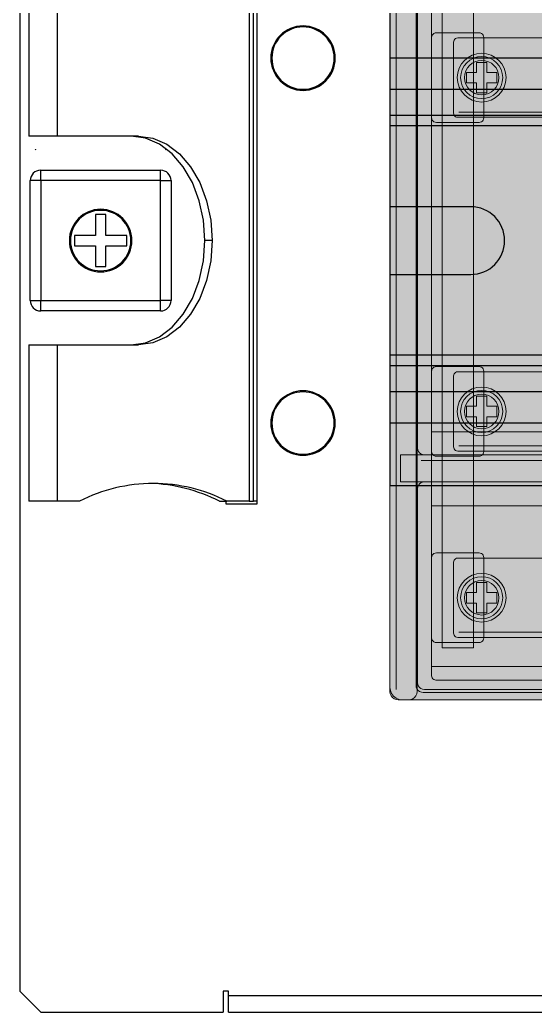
# Model space of a CAD drawing. Header units: millimetres. Extents: x -205 to 4335, y 0 to 4234.
# Drawn here: x 1441.7 to 1491.1, y 3435.5 to 3530.6 of the extents above; entities that cross this region are included whole.
import ezdxf

# ---------------------------------------------------------------- set-up
doc = ezdxf.new("R2010")
doc.units = ezdxf.units.MM
doc.layers.add('CP_DEVICES', color=7, linetype='Continuous')
for name, color, linetype, lineweight in [('EKF_DETAILS', 7, 'Continuous', 5), ('EKF_FILL', 7, 'Continuous', 5), ('EKF_OUTLINE', 7, 'Continuous', 13), ('EKF_TERMINALS', 7, 'Continuous', 5)]:
    doc.layers.add(name, color=color, linetype=linetype, lineweight=lineweight)

# ---------------------------------------------------------------- blocks, each defined once
blk = doc.blocks.new('A$Ca0305565')
at = {"color": 7, "linetype": 'Continuous', "lineweight": 25}
for p, q in [((0, 146), (0, 2)), ((0.872, 99), (0.872, 84)), ((3.604, 84), (3.604, 99)), ((21.988, 99), (21.988, 49)), ((22.413, 49), (22.413, 99)), ((22.75, 48.75), (22.75, 99.25)), ((35.5, 97.5), (35.5, 50.5)), ((24.173, 91.5), (24.074, 91.5)), ((30.155, 91.5), (30.255, 91.5)), ((414.5, 91.5), (35.5, 91.5)), ((414.5, 86), (35.5, 86)), ((3.604, 84), (0.872, 84)), ((11.382, 84), (3.604, 84)), ((1.5, 82.732), (1.464, 82.707)), ((1.5, 82.758), (1.5, 82.732)), ((1.536, 82.707), (1.5, 82.732)), ((13.964, 82.707), (14, 82.732)), ((14, 82.758), (14, 82.732)), ((14, 82.732), (14.036, 82.707)), ((2, 79.75), (2, 80.75)), ((2, 80.75), (13.5, 80.75)), ((13.5, 79.75), (13.5, 80.75)), ((1, 68.25), (1, 79.75)), ((2, 79.75), (1, 79.75)), ((2, 79.75), (2, 68.25)), ((13.5, 79.75), (2, 79.75)), ((13.5, 79.75), (14.5, 79.75)), ((13.5, 68.25), (13.5, 79.75)), ((14.5, 79.75), (14.5, 68.25)), ((43.25, 77.25), (35.5, 77.25)), ((8.25, 76.5), (7.25, 76.5)), ((7.25, 76.5), (7.25, 74.5)), ((8.25, 74.5), (8.25, 76.5)), ((7.25, 74.5), (5.25, 74.5)), ((5.25, 74.5), (5.25, 73.5)), ((10.25, 74.5), (8.25, 74.5)), ((10.25, 73.5), (10.25, 74.5)), ((5.25, 73.5), (7.25, 73.5)), ((7.25, 73.5), (7.25, 71.5)), ((8.25, 71.5), (8.25, 73.5)), ((8.25, 73.5), (10.25, 73.5)), ((18.453, 74), (17.746, 74)), ((7.25, 71.5), (8.25, 71.5)), ((35.5, 70.75), (43.25, 70.75)), ((1, 68.25), (2, 68.25)), ((2, 67.25), (2, 68.25)), ((2, 68.25), (13.5, 68.25)), ((13.5, 67.25), (13.5, 68.25)), ((14.5, 68.25), (13.5, 68.25)), ((13.5, 67.25), (2, 67.25)), ((0.872, 64), (0.872, 49)), ((0.872, 64), (3.604, 64)), ((3.604, 49), (3.604, 64)), ((3.604, 64), (11.382, 64)), ((414.5, 62), (35.5, 62)), ((24.173, 56.5), (24.074, 56.5)), ((30.155, 56.5), (30.255, 56.5)), ((414.5, 56.5), (35.5, 56.5)), ((35.5, 50.5), (414.5, 50.5)), ((3.604, 49), (0.872, 49)), ((5.725, 49), (3.604, 49)), ((19.16, 49), (19.867, 49)), ((19.75, 49), (19.75, 48.75)), ((19.75, 48.75), (22.75, 48.75)), ((21.988, 49), (19.867, 49)), ((21.988, 49), (22.413, 49)), ((22.75, 49), (22.413, 49)), ((0, 2), (2, 0)), ((20, 2), (19.5, 2)), ((19.5, 2), (19.5, 0)), ((20, 1.6), (20, 2)), ((20, 0), (20, 1.6)), ((20, 1.6), (430, 1.6)), ((2, 0), (19.5, 0)), ((20, 0), (430, 0))]:
    blk.add_line(p, q, dxfattribs=at)
at = {"color": 8, "linetype": 'Continuous', "lineweight": 25}
for p, q in [((414.5, 88.5), (35.5, 88.5)), ((414.5, 85), (35.5, 85)), ((414.5, 63), (35.5, 63)), ((414.5, 59.5), (35.5, 59.5))]:
    blk.add_line(p, q, dxfattribs=at)
at = {"color": 7, "linetype": 'Continuous', "lineweight": 25, "flags": 128}
for points in [[(17.746, 74), (17.61, 75.951), (17.208, 77.827), (16.554, 79.556), (15.675, 81.071), (14.603, 82.315), (13.381, 83.239), (12.054, 83.808), (10.675, 84)], [(11.382, 84), (12.761, 83.808), (14.088, 83.239), (15.31, 82.315), (16.382, 81.071), (17.261, 79.556), (17.915, 77.827), (18.317, 75.951), (18.453, 74)], [(10.675, 64), (12.054, 64.192), (13.381, 64.761), (14.603, 65.685), (15.675, 66.929), (16.554, 68.444), (17.208, 70.173), (17.61, 72.049), (17.746, 74)], [(18.453, 74), (18.317, 72.049), (17.915, 70.173), (17.261, 68.444), (16.382, 66.929), (15.31, 65.685), (14.088, 64.761), (12.761, 64.192), (11.382, 64)]]:
    blk.add_lwpolyline(points, dxfattribs=at)
at = {"color": 7, "linetype": 'Continuous', "lineweight": 25}
for centre, radius, start, end in [((27.164, 91.5), 3.09, 0, 180), ((27.164, 91.5), 2.991, 0, 180), ((27.164, 91.5), 3.09, 180, 0), ((27.164, 91.5), 2.991, 180, 0), ((2, 79.75), 1, 90, 180), ((13.5, 79.75), 1, 0, 90), ((43.25, 74), 3.25, 0, 90), ((7.75, 74), 3, 0, 180), ((7.75, 74), 2.9, 0, 180), ((7.75, 74), 3, 180, 0), ((7.75, 74), 2.9, 180, 0), ((43.25, 74), 3.25, 270, 0), ((2, 68.25), 1, 180, 270), ((13.5, 68.25), 1, 270, 0), ((27.164, 56.5), 3.09, 0, 180), ((27.164, 56.5), 2.991, 0, 180), ((27.164, 56.5), 3.09, 180, 0), ((27.164, 56.5), 2.991, 180, 0), ((12.877, 34.954), 15.762, 90.2938, 116.98344), ((11.996, 34.922), 15.796, 63.03006, 88.38128), ((12.715, 34.954), 15.762, 63.01656, 89.7062)]:
    blk.add_arc(centre, radius, start, end, dxfattribs=at)
blk = doc.blocks.new('*U307')
blk.add_blockref('A$Ca0305565', (-12.005, 536.234))
blk = doc.blocks.new('EKF_CM_4x11')
at = {"layer": 'EKF_FILL', "true_color": 0xe3e8e5}
blk.add_hatch(color=254, dxfattribs=at).paths.add_polyline_path([(105.3, 88.1), (105.611, 88.059), (105.9, 87.939), (106.149, 87.749), (106.339, 87.5), (106.459, 87.211), (106.5, 86.9), (106.5, 1.2), (106.459, 0.889), (106.339, 0.6), (106.149, 0.351), (105.9, 0.161), (105.611, 0.041), (105.3, 0), (1.2, 0), (0.889, 0.041), (0.6, 0.161), (0.351, 0.351), (0.161, 0.6), (0.041, 0.889), (0, 1.2), (0, 86.9), (0.041, 87.211), (0.161, 87.5), (0.351, 87.749), (0.6, 87.939), (0.889, 88.059), (1.2, 88.1)])
at = {"layer": 'EKF_FILL', "true_color": 0xe4e9e6}
blk.add_hatch(color=254, dxfattribs=at).paths.add_polyline_path([(1.8, 87.7), (2.007, 87.673), (2.2, 87.593), (2.366, 87.466), (2.493, 87.3), (2.573, 87.107), (2.6, 86.9), (2.6, 0.8), (2.573, 0.593), (2.493, 0.4), (2.366, 0.234), (2.2, 0.107), (2.007, 0.027), (1.8, 0), (0.8, 0), (0.593, 0.027), (0.4, 0.107), (0.234, 0.234), (0.107, 0.4), (0.027, 0.593), (0, 0.8), (0, 86.9), (0.027, 87.107), (0.107, 87.3), (0.234, 87.466), (0.4, 87.593), (0.593, 87.673), (0.8, 87.7)])
at = {"layer": 'EKF_FILL', "true_color": 0x55564e}
blk.add_hatch(color=251, dxfattribs=at).paths.add_polyline_path([(103.3, 87.7), (103.481, 87.676), (103.65, 87.606), (103.795, 87.495), (103.906, 87.35), (103.976, 87.181), (104, 87), (104, 1.4), (103.976, 1.219), (103.906, 1.05), (103.795, 0.905), (103.65, 0.794), (103.481, 0.724), (103.3, 0.7), (3.2, 0.7), (3.019, 0.724), (2.85, 0.794), (2.705, 0.905), (2.594, 1.05), (2.524, 1.219), (2.5, 1.4), (2.5, 87), (2.524, 87.181), (2.594, 87.35), (2.705, 87.495), (2.85, 87.606), (3.019, 87.676), (3.2, 87.7)])
at = {"layer": 'EKF_FILL', "true_color": 0x66665a}
blk.add_hatch(color=251, dxfattribs=at).paths.add_polyline_path([(102.1, 86.5), (102.204, 86.486), (102.3, 86.446), (102.383, 86.383), (102.446, 86.3), (102.486, 86.204), (102.5, 86.1), (102.5, 2.3), (102.486, 2.196), (102.446, 2.1), (102.383, 2.017), (102.3, 1.954), (102.204, 1.914), (102.1, 1.9), (4.4, 1.9), (4.296, 1.914), (4.2, 1.954), (4.117, 2.017), (4.054, 2.1), (4.014, 2.196), (4, 2.3), (4, 86.1), (4.014, 86.204), (4.054, 86.3), (4.117, 86.383), (4.2, 86.446), (4.296, 86.486), (4.4, 86.5)])
at = {"layer": 'EKF_FILL', "true_color": 0x7d7d6d}
blk.add_hatch(color=8, dxfattribs=at).paths.add_polyline_path([(5, 83.7), (8, 83.7), (8, 5), (5, 5)])
at = {"layer": 'EKF_FILL', "true_color": 0x56594c}
for points in [[(8.55, 63.981), (8.666, 63.965), (8.775, 63.92), (8.868, 63.849), (8.94, 63.756), (8.985, 63.647), (9, 63.531), (9, 55.831), (8.985, 55.714), (8.94, 55.606), (8.868, 55.512), (8.775, 55.441), (8.666, 55.396), (8.55, 55.381), (4.45, 55.381), (4.334, 55.396), (4.225, 55.441), (4.132, 55.512), (4.06, 55.606), (4.015, 55.714), (4, 55.831), (4, 63.531), (4.015, 63.647), (4.06, 63.756), (4.132, 63.849), (4.225, 63.92), (4.334, 63.965), (4.45, 63.981)], [(8.55, 31.963), (8.666, 31.948), (8.775, 31.903), (8.868, 31.832), (8.94, 31.738), (8.985, 31.63), (9, 31.514), (9, 23.814), (8.985, 23.697), (8.94, 23.589), (8.868, 23.495), (8.775, 23.424), (8.666, 23.379), (8.55, 23.363), (4.45, 23.363), (4.334, 23.379), (4.225, 23.424), (4.132, 23.495), (4.06, 23.589), (4.015, 23.697), (4, 23.814), (4, 31.514), (4.015, 31.63), (4.06, 31.738), (4.132, 31.832), (4.225, 31.903), (4.334, 31.948), (4.45, 31.963)], [(8.55, 14.096), (8.666, 14.08), (8.775, 14.035), (8.868, 13.964), (8.94, 13.871), (8.985, 13.762), (9, 13.646), (9, 5.946), (8.985, 5.829), (8.94, 5.721), (8.868, 5.627), (8.775, 5.556), (8.666, 5.511), (8.55, 5.496), (4.45, 5.496), (4.334, 5.511), (4.225, 5.556), (4.132, 5.627), (4.06, 5.721), (4.015, 5.829), (4, 5.946), (4, 13.646), (4.015, 13.762), (4.06, 13.871), (4.132, 13.964), (4.225, 14.035), (4.334, 14.08), (4.45, 14.096)]]:
    blk.add_hatch(color=251, dxfattribs=at).paths.add_polyline_path(points)
at = {"layer": 'EKF_FILL', "true_color": 0x8b805d}
for points in [[(100, 63.481), (100.104, 63.467), (100.2, 63.427), (100.283, 63.363), (100.346, 63.281), (100.386, 63.184), (100.4, 63.081), (100.4, 56.281), (100.386, 56.177), (100.346, 56.081), (100.283, 55.998), (100.2, 55.934), (100.104, 55.894), (100, 55.881), (6.5, 55.881), (6.396, 55.894), (6.3, 55.934), (6.217, 55.998), (6.154, 56.081), (6.114, 56.177), (6.1, 56.281), (6.1, 63.081), (6.114, 63.184), (6.154, 63.281), (6.217, 63.363), (6.3, 63.427), (6.396, 63.467), (6.5, 63.481)], [(100, 31.463), (100.104, 31.45), (100.2, 31.41), (100.283, 31.346), (100.346, 31.264), (100.386, 31.167), (100.4, 31.064), (100.4, 24.264), (100.386, 24.16), (100.346, 24.064), (100.283, 23.981), (100.2, 23.917), (100.104, 23.877), (100, 23.863), (6.5, 23.863), (6.396, 23.877), (6.3, 23.917), (6.217, 23.981), (6.154, 24.064), (6.114, 24.16), (6.1, 24.264), (6.1, 31.064), (6.114, 31.167), (6.154, 31.264), (6.217, 31.346), (6.3, 31.41), (6.396, 31.45), (6.5, 31.463)], [(100, 13.596), (100.104, 13.582), (100.2, 13.542), (100.283, 13.478), (100.346, 13.396), (100.386, 13.299), (100.4, 13.196), (100.4, 6.396), (100.386, 6.292), (100.346, 6.196), (100.283, 6.113), (100.2, 6.049), (100.104, 6.009), (100, 5.996), (6.5, 5.996), (6.396, 6.009), (6.3, 6.049), (6.217, 6.113), (6.154, 6.196), (6.114, 6.292), (6.1, 6.396), (6.1, 13.196), (6.114, 13.299), (6.154, 13.396), (6.217, 13.478), (6.3, 13.542), (6.396, 13.582), (6.5, 13.596)]]:
    blk.add_hatch(color=45, dxfattribs=at).paths.add_polyline_path(points)
at = {"layer": 'EKF_FILL', "true_color": 0x625f4e}
for points in [[(11.14, 59.681), (11.12, 59.375), (11.06, 59.075), (10.962, 58.785), (10.826, 58.511), (10.656, 58.256), (10.455, 58.026), (10.225, 57.824), (9.97, 57.654), (9.695, 57.519), (9.406, 57.42), (9.105, 57.361), (8.8, 57.341), (8.495, 57.361), (8.194, 57.42), (7.905, 57.519), (7.63, 57.654), (7.375, 57.824), (7.145, 58.026), (6.944, 58.256), (6.774, 58.511), (6.638, 58.785), (6.54, 59.075), (6.48, 59.375), (6.46, 59.681), (6.48, 59.986), (6.54, 60.286), (6.638, 60.576), (6.774, 60.851), (6.944, 61.105), (7.145, 61.335), (7.375, 61.537), (7.63, 61.707), (7.905, 61.842), (8.194, 61.941), (8.495, 62.001), (8.8, 62.021), (9.105, 62.001), (9.406, 61.941), (9.695, 61.842), (9.97, 61.707), (10.225, 61.537), (10.455, 61.335), (10.656, 61.105), (10.826, 60.851), (10.962, 60.576), (11.06, 60.286), (11.12, 59.986)], [(11.14, 27.664), (11.12, 27.358), (11.06, 27.058), (10.962, 26.768), (10.826, 26.494), (10.656, 26.239), (10.455, 26.009), (10.225, 25.807), (9.97, 25.637), (9.695, 25.502), (9.406, 25.403), (9.105, 25.344), (8.8, 25.324), (8.495, 25.344), (8.194, 25.403), (7.905, 25.502), (7.63, 25.637), (7.375, 25.807), (7.145, 26.009), (6.944, 26.239), (6.774, 26.494), (6.638, 26.768), (6.54, 27.058), (6.48, 27.358), (6.46, 27.664), (6.48, 27.969), (6.54, 28.269), (6.638, 28.559), (6.774, 28.834), (6.944, 29.088), (7.145, 29.318), (7.375, 29.52), (7.63, 29.69), (7.905, 29.825), (8.194, 29.924), (8.495, 29.983), (8.8, 30.004), (9.105, 29.983), (9.406, 29.924), (9.695, 29.825), (9.97, 29.69), (10.225, 29.52), (10.455, 29.318), (10.656, 29.088), (10.826, 28.834), (10.962, 28.559), (11.06, 28.269), (11.12, 27.969)], [(11.14, 9.796), (11.12, 9.49), (11.06, 9.19), (10.962, 8.9), (10.826, 8.626), (10.656, 8.371), (10.455, 8.141), (10.225, 7.939), (9.97, 7.769), (9.695, 7.634), (9.406, 7.535), (9.105, 7.476), (8.8, 7.456), (8.495, 7.476), (8.194, 7.535), (7.905, 7.634), (7.63, 7.769), (7.375, 7.939), (7.145, 8.141), (6.944, 8.371), (6.774, 8.626), (6.638, 8.9), (6.54, 9.19), (6.48, 9.49), (6.46, 9.796), (6.48, 10.101), (6.54, 10.401), (6.638, 10.691), (6.774, 10.966), (6.944, 11.22), (7.145, 11.45), (7.375, 11.652), (7.63, 11.822), (7.905, 11.957), (8.194, 12.056), (8.495, 12.116), (8.8, 12.136), (9.105, 12.116), (9.406, 12.056), (9.695, 11.957), (9.97, 11.822), (10.225, 11.652), (10.455, 11.45), (10.656, 11.22), (10.826, 10.966), (10.962, 10.691), (11.06, 10.401), (11.12, 10.101)]]:
    blk.add_hatch(color=251, dxfattribs=at).paths.add_polyline_path(points)
at = {"layer": 'EKF_FILL', "true_color": 0x909087}
for points in [[(10.82, 59.681), (10.803, 59.417), (10.751, 59.158), (10.666, 58.908), (10.549, 58.671), (10.403, 58.451), (10.228, 58.252), (10.03, 58.078), (9.81, 57.931), (9.573, 57.814), (9.323, 57.729), (9.064, 57.678), (8.8, 57.661), (8.536, 57.678), (8.277, 57.729), (8.027, 57.814), (7.79, 57.931), (7.57, 58.078), (7.372, 58.252), (7.197, 58.451), (7.051, 58.671), (6.934, 58.908), (6.849, 59.158), (6.797, 59.417), (6.78, 59.681), (6.797, 59.944), (6.849, 60.203), (6.934, 60.454), (7.051, 60.691), (7.197, 60.91), (7.372, 61.109), (7.57, 61.283), (7.79, 61.43), (8.027, 61.547), (8.277, 61.632), (8.536, 61.683), (8.8, 61.701), (9.064, 61.683), (9.323, 61.632), (9.573, 61.547), (9.81, 61.43), (10.03, 61.283), (10.228, 61.109), (10.403, 60.91), (10.549, 60.691), (10.666, 60.454), (10.751, 60.203), (10.803, 59.944)], [(10.82, 27.664), (10.803, 27.4), (10.751, 27.141), (10.666, 26.89), (10.549, 26.654), (10.403, 26.434), (10.228, 26.235), (10.03, 26.061), (9.81, 25.914), (9.573, 25.797), (9.323, 25.712), (9.064, 25.661), (8.8, 25.643), (8.536, 25.661), (8.277, 25.712), (8.027, 25.797), (7.79, 25.914), (7.57, 26.061), (7.372, 26.235), (7.197, 26.434), (7.051, 26.654), (6.934, 26.89), (6.849, 27.141), (6.797, 27.4), (6.78, 27.664), (6.797, 27.927), (6.849, 28.186), (6.934, 28.437), (7.051, 28.674), (7.197, 28.893), (7.372, 29.092), (7.57, 29.266), (7.79, 29.413), (8.027, 29.53), (8.277, 29.615), (8.536, 29.666), (8.8, 29.684), (9.064, 29.666), (9.323, 29.615), (9.573, 29.53), (9.81, 29.413), (10.03, 29.266), (10.228, 29.092), (10.403, 28.893), (10.549, 28.674), (10.666, 28.437), (10.751, 28.186), (10.803, 27.927)], [(10.82, 9.796), (10.803, 9.532), (10.751, 9.273), (10.666, 9.023), (10.549, 8.786), (10.403, 8.566), (10.228, 8.367), (10.03, 8.193), (9.81, 8.046), (9.573, 7.929), (9.323, 7.844), (9.064, 7.793), (8.8, 7.776), (8.536, 7.793), (8.277, 7.844), (8.027, 7.929), (7.79, 8.046), (7.57, 8.193), (7.372, 8.367), (7.197, 8.566), (7.051, 8.786), (6.934, 9.023), (6.849, 9.273), (6.797, 9.532), (6.78, 9.796), (6.797, 10.059), (6.849, 10.318), (6.934, 10.569), (7.051, 10.806), (7.197, 11.025), (7.372, 11.224), (7.57, 11.398), (7.79, 11.545), (8.027, 11.662), (8.277, 11.747), (8.536, 11.798), (8.8, 11.816), (9.064, 11.798), (9.323, 11.747), (9.573, 11.662), (9.81, 11.545), (10.03, 11.398), (10.228, 11.224), (10.403, 11.025), (10.549, 10.806), (10.666, 10.569), (10.751, 10.318), (10.803, 10.059)]]:
    blk.add_hatch(color=252, dxfattribs=at).paths.add_polyline_path(points)
at = {"layer": 'EKF_FILL', "true_color": 0x797d75}
for points in [[(10.456, 59.681), (10.442, 59.464), (10.4, 59.252), (10.33, 59.047), (10.234, 58.852), (10.114, 58.672), (9.971, 58.509), (9.808, 58.366), (9.628, 58.246), (9.434, 58.15), (9.229, 58.081), (9.016, 58.038), (8.8, 58.024), (8.584, 58.038), (8.371, 58.081), (8.166, 58.15), (7.972, 58.246), (7.792, 58.366), (7.629, 58.509), (7.486, 58.672), (7.366, 58.852), (7.27, 59.047), (7.2, 59.252), (7.158, 59.464), (7.144, 59.681), (7.158, 59.897), (7.2, 60.109), (7.27, 60.314), (7.366, 60.509), (7.486, 60.689), (7.629, 60.852), (7.792, 60.995), (7.972, 61.115), (8.166, 61.211), (8.371, 61.281), (8.584, 61.323), (8.8, 61.337), (9.016, 61.323), (9.229, 61.281), (9.434, 61.211), (9.628, 61.115), (9.808, 60.995), (9.971, 60.852), (10.114, 60.689), (10.234, 60.509), (10.33, 60.314), (10.4, 60.109), (10.442, 59.897)], [(10.456, 27.664), (10.442, 27.447), (10.4, 27.235), (10.33, 27.03), (10.234, 26.835), (10.114, 26.655), (9.971, 26.492), (9.808, 26.349), (9.628, 26.229), (9.434, 26.133), (9.229, 26.064), (9.016, 26.021), (8.8, 26.007), (8.584, 26.021), (8.371, 26.064), (8.166, 26.133), (7.972, 26.229), (7.792, 26.349), (7.629, 26.492), (7.486, 26.655), (7.366, 26.835), (7.27, 27.03), (7.2, 27.235), (7.158, 27.447), (7.144, 27.664), (7.158, 27.88), (7.2, 28.092), (7.27, 28.297), (7.366, 28.492), (7.486, 28.672), (7.629, 28.835), (7.792, 28.978), (7.972, 29.098), (8.166, 29.194), (8.371, 29.263), (8.584, 29.306), (8.8, 29.32), (9.016, 29.306), (9.229, 29.263), (9.434, 29.194), (9.628, 29.098), (9.808, 28.978), (9.971, 28.835), (10.114, 28.672), (10.234, 28.492), (10.33, 28.297), (10.4, 28.092), (10.442, 27.88)], [(10.456, 9.796), (10.442, 9.579), (10.4, 9.367), (10.33, 9.162), (10.234, 8.967), (10.114, 8.787), (9.971, 8.624), (9.808, 8.481), (9.628, 8.361), (9.434, 8.265), (9.229, 8.196), (9.016, 8.153), (8.8, 8.139), (8.584, 8.153), (8.371, 8.196), (8.166, 8.265), (7.972, 8.361), (7.792, 8.481), (7.629, 8.624), (7.486, 8.787), (7.366, 8.967), (7.27, 9.162), (7.2, 9.367), (7.158, 9.579), (7.144, 9.796), (7.158, 10.012), (7.2, 10.224), (7.27, 10.429), (7.366, 10.624), (7.486, 10.804), (7.629, 10.967), (7.792, 11.11), (7.972, 11.23), (8.166, 11.326), (8.371, 11.396), (8.584, 11.438), (8.8, 11.452), (9.016, 11.438), (9.229, 11.396), (9.434, 11.326), (9.628, 11.23), (9.808, 11.11), (9.971, 10.967), (10.114, 10.804), (10.234, 10.624), (10.33, 10.429), (10.4, 10.224), (10.442, 10.012)]]:
    blk.add_hatch(color=8, dxfattribs=at).paths.add_polyline_path(points)
at = {"layer": 'EKF_FILL', "true_color": 0x40473f}
for points in [[(8.295, 61.135), (9.305, 61.135), (9.305, 60.186), (10.254, 60.186), (10.254, 59.176), (9.305, 59.176), (9.305, 58.226), (8.295, 58.226), (8.295, 59.176), (7.346, 59.176), (7.346, 60.186), (8.295, 60.186)], [(8.295, 29.118), (9.305, 29.118), (9.305, 28.169), (10.254, 28.169), (10.254, 27.159), (9.305, 27.159), (9.305, 26.209), (8.295, 26.209), (8.295, 27.159), (7.346, 27.159), (7.346, 28.169), (8.295, 28.169)], [(8.295, 11.25), (9.305, 11.25), (9.305, 10.301), (10.254, 10.301), (10.254, 9.291), (9.305, 9.291), (9.305, 8.341), (8.295, 8.341), (8.295, 9.291), (7.346, 9.291), (7.346, 10.301), (8.295, 10.301)]]:
    blk.add_hatch(color=69, dxfattribs=at).paths.add_polyline_path(points)
at = {"layer": 'EKF_FILL', "true_color": 0x383e35}
for points in [[(3.1, 25.5), (103.4, 25.5), (103.4, 24), (3.1, 24)], [(3.1, 3), (103.4, 3), (103.4, 1.5), (3.1, 1.5)]]:
    blk.add_hatch(color=250, dxfattribs=at).paths.add_polyline_path(points)
at = {"layer": 'EKF_FILL', "true_color": 0x343930}
blk.add_hatch(color=250, dxfattribs=at).paths.add_polyline_path([(1, 23.5), (105.5, 23.5), (105.5, 20.9), (1, 20.9)])
at = {"layer": 'EKF_FILL', "true_color": 0x8b8e81}
blk.add_hatch(color=252, dxfattribs=at).paths.add_polyline_path([(3.3, 20.1), (103.2, 20.1), (103.2, 18.9), (3.3, 18.9)])
at = {"layer": 'EKF_DETAILS', "color": 7, "lineweight": 5, "true_color": 0xffffff}
blk.add_line((0.6, 86.7), (0.6, 1), dxfattribs=at)
at = {"layer": 'EKF_DETAILS', "color": 252, "lineweight": 5, "true_color": 0x9a9d8e}
for p, q in [((4, 25.7), (102.5, 25.7)), ((4, 3.2), (102.5, 3.2))]:
    blk.add_line(p, q, dxfattribs=at)
at = {"layer": 'EKF_DETAILS', "color": 252, "lineweight": 5, "true_color": 0x8b9083}
blk.add_line((3, 22.95), (103.5, 22.95), dxfattribs=at)
at = {"layer": 'EKF_DETAILS', "color": 253, "lineweight": 5, "true_color": 0xacafa4}
blk.add_line((4, 18.6), (102.5, 18.6), dxfattribs=at)
at = {"layer": 'EKF_DETAILS', "color": 251, "lineweight": 5, "true_color": 0x485046}
blk.add_lwpolyline([(2.6, 86.9), (2.6, 0.8), (2.573, 0.593), (2.493, 0.4), (2.366, 0.234), (2.2, 0.107), (2.007, 0.027), (1.8, 0), (0.8, 0), (0.593, 0.027), (0.4, 0.107), (0.234, 0.234), (0.107, 0.4), (0.027, 0.593), (0, 0.8), (0, 86.9)], dxfattribs=at)
at = {"layer": 'EKF_DETAILS', "color": 250, "lineweight": 5, "true_color": 0x282d29}
blk.add_lwpolyline([(104, 87), (104, 1.4), (103.976, 1.219), (103.906, 1.05), (103.795, 0.905), (103.65, 0.794), (103.481, 0.724), (103.3, 0.7), (3.2, 0.7), (3.019, 0.724), (2.85, 0.794), (2.705, 0.905), (2.594, 1.05), (2.524, 1.219), (2.5, 1.4), (2.5, 87)], dxfattribs=at)
at = {"layer": 'EKF_DETAILS', "color": 252, "lineweight": 5, "true_color": 0x8e9188}
blk.add_lwpolyline([(102.5, 86.1), (102.5, 2.3), (102.486, 2.196), (102.446, 2.1), (102.383, 2.017), (102.3, 1.954), (102.204, 1.914), (102.1, 1.9), (4.4, 1.9), (4.296, 1.914), (4.2, 1.954), (4.117, 2.017), (4.054, 2.1), (4.014, 2.196), (4, 2.3), (4, 86.1)], dxfattribs=at)
at = {"layer": 'EKF_DETAILS', "color": 59, "lineweight": 5, "true_color": 0x484d42}
blk.add_lwpolyline([(5, 83.7), (8, 83.7), (8, 5), (5, 5)], close=True, dxfattribs=at)
at = {"layer": 'EKF_DETAILS', "color": 250, "lineweight": 5, "true_color": 0x30372f}
for points in [[(103.85, 67.45), (103.85, 24.15), (103.828, 23.982), (103.763, 23.825), (103.66, 23.69), (103.525, 23.587), (103.368, 23.522), (103.2, 23.5), (3.3, 23.5), (3.132, 23.522), (2.975, 23.587), (2.84, 23.69), (2.737, 23.825), (2.672, 23.982), (2.65, 24.15), (2.65, 67.45)], [(103.2, 1), (3.3, 1), (3.132, 1.022), (2.975, 1.087), (2.84, 1.19), (2.737, 1.325), (2.672, 1.482), (2.65, 1.65), (2.65, 20.25), (2.672, 20.418), (2.737, 20.575), (2.84, 20.71), (2.975, 20.813), (3.132, 20.878), (3.3, 20.9), (103.2, 20.9)]]:
    blk.add_lwpolyline(points, dxfattribs=at)
at = {"layer": 'EKF_DETAILS', "color": 69, "lineweight": 5, "true_color": 0x40463b}
for points in [[(8.55, 63.981), (8.666, 63.965), (8.775, 63.92), (8.868, 63.849), (8.94, 63.756), (8.985, 63.647), (9, 63.531), (9, 55.831), (8.985, 55.714), (8.94, 55.606), (8.868, 55.512), (8.775, 55.441), (8.666, 55.396), (8.55, 55.381), (4.45, 55.381), (4.334, 55.396), (4.225, 55.441), (4.132, 55.512), (4.06, 55.606), (4.015, 55.714), (4, 55.831), (4, 63.531), (4.015, 63.647), (4.06, 63.756), (4.132, 63.849), (4.225, 63.92), (4.334, 63.965), (4.45, 63.981)], [(8.55, 31.963), (8.666, 31.948), (8.775, 31.903), (8.868, 31.832), (8.94, 31.738), (8.985, 31.63), (9, 31.514), (9, 23.814), (8.985, 23.697), (8.94, 23.589), (8.868, 23.495), (8.775, 23.424), (8.666, 23.379), (8.55, 23.363), (4.45, 23.363), (4.334, 23.379), (4.225, 23.424), (4.132, 23.495), (4.06, 23.589), (4.015, 23.697), (4, 23.814), (4, 31.514), (4.015, 31.63), (4.06, 31.738), (4.132, 31.832), (4.225, 31.903), (4.334, 31.948), (4.45, 31.963)], [(8.55, 14.096), (8.666, 14.08), (8.775, 14.035), (8.868, 13.964), (8.94, 13.871), (8.985, 13.762), (9, 13.646), (9, 5.946), (8.985, 5.829), (8.94, 5.721), (8.868, 5.627), (8.775, 5.556), (8.666, 5.511), (8.55, 5.496), (4.45, 5.496), (4.334, 5.511), (4.225, 5.556), (4.132, 5.627), (4.06, 5.721), (4.015, 5.829), (4, 5.946), (4, 13.646), (4.015, 13.762), (4.06, 13.871), (4.132, 13.964), (4.225, 14.035), (4.334, 14.08), (4.45, 14.096)]]:
    blk.add_lwpolyline(points, close=True, dxfattribs=at)
at = {"layer": 'EKF_DETAILS', "color": 250, "lineweight": 5, "true_color": 0x292f28}
blk.add_lwpolyline([(1, 23.5), (105.5, 23.5), (105.5, 20.9), (1, 20.9)], close=True, dxfattribs=at)
at = {"layer": 'EKF_OUTLINE', "color": 250, "lineweight": 13, "true_color": 0x303733}
blk.add_lwpolyline([(106.5, 86.9), (106.5, 1.2), (106.459, 0.889), (106.339, 0.6), (106.149, 0.351), (105.9, 0.161), (105.611, 0.041), (105.3, 0), (1.2, 0), (0.889, 0.041), (0.6, 0.161), (0.351, 0.351), (0.161, 0.6), (0.041, 0.889), (0, 1.2), (0, 86.9)], dxfattribs=at)
at = {"layer": 'EKF_TERMINALS', "color": 33, "lineweight": 5, "true_color": 0xb1a078}
for p, q in [((6.6, 56.381), (99.9, 56.381)), ((6.6, 24.363), (99.9, 24.363)), ((6.6, 6.496), (99.9, 6.496))]:
    blk.add_line(p, q, dxfattribs=at)
at = {"layer": 'EKF_TERMINALS', "color": 59, "lineweight": 5, "true_color": 0x4b4e3f}
for points in [[(100, 55.881), (6.5, 55.881), (6.396, 55.894), (6.3, 55.934), (6.217, 55.998), (6.154, 56.081), (6.114, 56.177), (6.1, 56.281), (6.1, 63.081), (6.114, 63.184), (6.154, 63.281), (6.217, 63.363), (6.3, 63.427), (6.396, 63.467), (6.5, 63.481), (100, 63.481)], [(100, 23.863), (6.5, 23.863), (6.396, 23.877), (6.3, 23.917), (6.217, 23.981), (6.154, 24.064), (6.114, 24.16), (6.1, 24.264), (6.1, 31.064), (6.114, 31.167), (6.154, 31.264), (6.217, 31.346), (6.3, 31.41), (6.396, 31.45), (6.5, 31.463), (100, 31.463)], [(100, 5.996), (6.5, 5.996), (6.396, 6.009), (6.3, 6.049), (6.217, 6.113), (6.154, 6.196), (6.114, 6.292), (6.1, 6.396), (6.1, 13.196), (6.114, 13.299), (6.154, 13.396), (6.217, 13.478), (6.3, 13.542), (6.396, 13.582), (6.5, 13.596), (100, 13.596)]]:
    blk.add_lwpolyline(points, dxfattribs=at)
at = {"layer": 'EKF_TERMINALS', "color": 250, "lineweight": 5, "true_color": 0x333a33}
for points in [[(8.295, 61.135), (9.305, 61.135), (9.305, 60.186), (10.254, 60.186), (10.254, 59.176), (9.305, 59.176), (9.305, 58.226), (8.295, 58.226), (8.295, 59.176), (7.346, 59.176), (7.346, 60.186), (8.295, 60.186)], [(8.295, 29.118), (9.305, 29.118), (9.305, 28.169), (10.254, 28.169), (10.254, 27.159), (9.305, 27.159), (9.305, 26.209), (8.295, 26.209), (8.295, 27.159), (7.346, 27.159), (7.346, 28.169), (8.295, 28.169)], [(8.295, 11.25), (9.305, 11.25), (9.305, 10.301), (10.254, 10.301), (10.254, 9.291), (9.305, 9.291), (9.305, 8.341), (8.295, 8.341), (8.295, 9.291), (7.346, 9.291), (7.346, 10.301), (8.295, 10.301)]]:
    blk.add_lwpolyline(points, close=True, dxfattribs=at)
at = {"layer": 'EKF_TERMINALS', "color": 250, "lineweight": 5, "true_color": 0x383a35}
for centre, radius in [((8.8, 59.681), 2.34), ((8.8, 59.681), 2.02), ((8.8, 59.681), 1.656), ((8.8, 27.664), 2.34), ((8.8, 27.664), 2.02), ((8.8, 27.664), 1.656), ((8.8, 9.796), 2.34), ((8.8, 9.796), 2.02), ((8.8, 9.796), 1.656)]:
    blk.add_circle(centre, radius, dxfattribs=at)

msp = doc.modelspace()

# ---------------------------------------------------------------- block references
msp.add_blockref('*U307', (1453.702, 2899.219))
at = {"layer": 'CP_DEVICES'}
msp.add_blockref('EKF_CM_4x11', (1477.197, 3465.403), dxfattribs=at)

doc.saveas('drawing.dxf')
